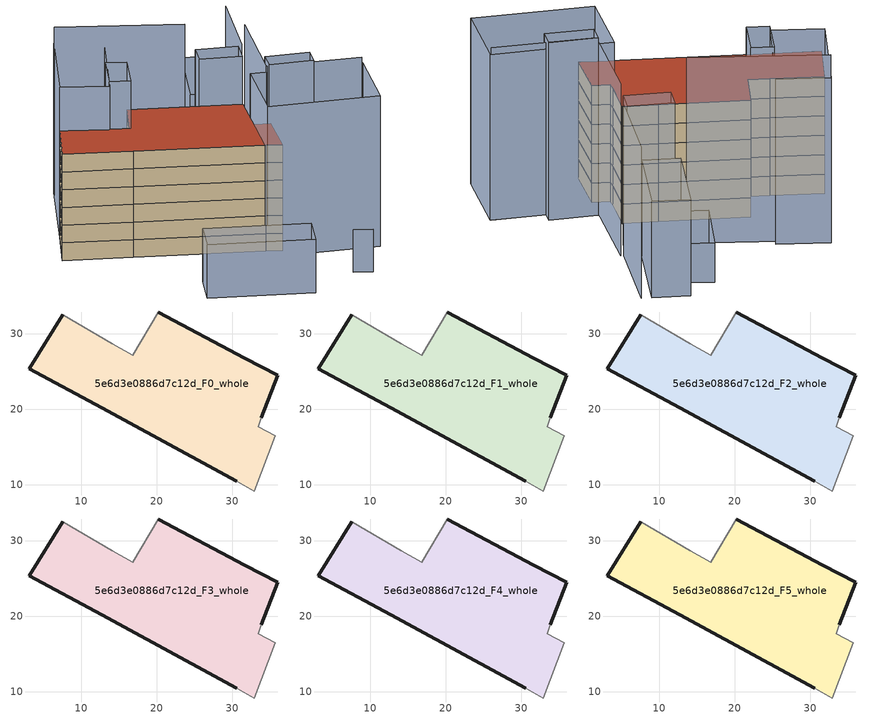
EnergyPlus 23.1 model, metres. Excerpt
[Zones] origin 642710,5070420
5e6d3e0886d7c12d_F0_whole
 floor ground (EU_floor_Construction): 31.61,26.79 36.01,24.49 33.8,18.88 33.4,17.68 35.7,16.48 32.9,9.18 30.6,10.48 12.69,20.19 3.08,25.4 7.49,32.5 14.09,28.7 16.79,27.2 20.2,32.9 z0
 wall outside (EU_wall_Construction): 33.8,18.88 36.01,24.49 31.61,26.79 20.2,32.9 / 7.49,32.5 3.08,25.4 12.69,20.19 30.6,10.48 z0:3
 wall adiabatic (EU_wall_Construction): 30.6,10.48 32.9,9.18 35.7,16.48 33.4,17.68 33.8,18.88 / 20.2,32.9 16.79,27.2 14.09,28.7 7.49,32.5 z0:3
5e6d3e0886d7c12d_F1_whole
 floor to 5e6d3e0886d7c12d_F0_whole (EU_floor_Construction): 31.61,26.79 36.01,24.49 33.8,18.88 33.4,17.68 35.7,16.48 32.9,9.18 30.6,10.48 12.69,20.19 3.08,25.4 7.49,32.5 14.09,28.7 16.79,27.2 20.2,32.9 z3
 wall outside (EU_wall_Construction): 33.8,18.88 36.01,24.49 31.61,26.79 20.2,32.9 / 7.49,32.5 3.08,25.4 12.69,20.19 30.6,10.48 z3:6
 wall adiabatic (EU_wall_Construction): 30.6,10.48 32.9,9.18 35.7,16.48 33.4,17.68 33.8,18.88 / 20.2,32.9 16.79,27.2 14.09,28.7 7.49,32.5 z3:6
5e6d3e0886d7c12d_F2_whole
 floor to 5e6d3e0886d7c12d_F1_whole (EU_floor_Construction): 31.61,26.79 36.01,24.49 33.8,18.88 33.4,17.68 35.7,16.48 32.9,9.18 30.6,10.48 12.69,20.19 3.08,25.4 7.49,32.5 14.09,28.7 16.79,27.2 20.2,32.9 z6
 wall outside (EU_wall_Construction): 33.8,18.88 36.01,24.49 31.61,26.79 20.2,32.9 / 7.49,32.5 3.08,25.4 12.69,20.19 30.6,10.48 z6:9
 wall adiabatic (EU_wall_Construction): 30.6,10.48 32.9,9.18 35.7,16.48 33.4,17.68 33.8,18.88 / 20.2,32.9 16.79,27.2 14.09,28.7 7.49,32.5 z6:9
5e6d3e0886d7c12d_F3_whole
 floor to 5e6d3e0886d7c12d_F2_whole (EU_floor_Construction): 31.61,26.79 36.01,24.49 33.8,18.88 33.4,17.68 35.7,16.48 32.9,9.18 30.6,10.48 12.69,20.19 3.08,25.4 7.49,32.5 14.09,28.7 16.79,27.2 20.2,32.9 z9
 wall outside (EU_wall_Construction): 33.8,18.88 36.01,24.49 31.61,26.79 20.2,32.9 / 7.49,32.5 3.08,25.4 12.69,20.19 30.6,10.48 z9:12
 wall adiabatic (EU_wall_Construction): 30.6,10.48 32.9,9.18 35.7,16.48 33.4,17.68 33.8,18.88 / 20.2,32.9 16.79,27.2 14.09,28.7 7.49,32.5 z9:12
5e6d3e0886d7c12d_F4_whole
 floor to 5e6d3e0886d7c12d_F3_whole (EU_floor_Construction): 31.61,26.79 36.01,24.49 33.8,18.88 33.4,17.68 35.7,16.48 32.9,9.18 30.6,10.48 12.69,20.19 3.08,25.4 7.49,32.5 14.09,28.7 16.79,27.2 20.2,32.9 z12
 wall outside (EU_wall_Construction): 33.8,18.88 36.01,24.49 31.61,26.79 20.2,32.9 / 7.49,32.5 3.08,25.4 12.69,20.19 30.6,10.48 z12:15
 wall adiabatic (EU_wall_Construction): 30.6,10.48 32.9,9.18 35.7,16.48 33.4,17.68 33.8,18.88 / 20.2,32.9 16.79,27.2 14.09,28.7 7.49,32.5 z12:15
5e6d3e0886d7c12d_F5_whole
 floor to 5e6d3e0886d7c12d_F4_whole (EU_floor_Construction): 31.61,26.79 36.01,24.49 33.8,18.88 33.4,17.68 35.7,16.48 32.9,9.18 30.6,10.48 12.69,20.19 3.08,25.4 7.49,32.5 14.09,28.7 16.79,27.2 20.2,32.9 z15
 wall outside (EU_wall_Construction): 33.8,18.88 36.01,24.49 31.61,26.79 20.2,32.9 / 7.49,32.5 3.08,25.4 12.69,20.19 30.6,10.48 z15:18
 wall adiabatic (EU_wall_Construction): 30.6,10.48 32.9,9.18 35.7,16.48 33.4,17.68 33.8,18.88 / 20.2,32.9 16.79,27.2 14.09,28.7 7.49,32.5 z15:18
 roof outside (EU_roof_Construction): 32.9,9.18 35.7,16.48 33.4,17.68 33.8,18.88 36.01,24.49 31.61,26.79 20.2,32.9 16.79,27.2 14.09,28.7 7.49,32.5 3.08,25.4 12.69,20.19 30.6,10.48 z18
shading: 37.44,-3.27 40.1,-4.73 z0:7.2; 28.68,-5.93 13.89,1.88 / 13.89,1.88 16.62,7.06 / 16.62,7.06 31.41,-0.75 / 31.41,-0.75 28.68,-5.93 z0:9; 34.15,19.74 50.54,13.22 / 50.54,13.22 46.11,2.07 / 46.11,2.07 29.71,8.59 / 29.71,8.59 34.15,19.74 z0:25.5; 42.73,15.07 36.21,17.68 / 36.21,17.68 37.29,20.39 / 37.29,20.39 43.81,17.78 / 43.81,17.78 42.73,15.07 z0:27.3; 50.41,13.28 36.49,18.81 / 36.49,18.81 42.09,32.9 z0:26.5; 17.3,34.5 20.2,32.9 / 20.2,32.9 16.99,27.09 / 16.99,27.09 14.09,28.69 / 14.09,28.69 17.3,34.5 z0:26.1; 39.76,30.17 33.71,33 / 33.71,33 35.17,36.12 / 35.17,36.12 41.21,33.29 / 41.21,33.29 39.76,30.17 z0:22.9; 41.69,33.09 47.43,45.69 z0:23.2; 7.49,32.5 15.66,45.97 / 15.66,45.97 22.2,42.01 / 22.2,42.01 14.03,28.53 / 14.03,28.53 7.49,32.5 z0:25.4; 36.11,47.22 39.61,45.19 / 39.61,45.19 34.31,36.06 / 34.31,36.06 30.81,38.1 / 30.81,38.1 36.11,47.22 z0:6; 35.01,37.3 41.36,48.99 / 41.36,48.99 46.12,46.4 / 46.12,46.4 39.77,34.71 / 39.77,34.71 35.01,37.3 z0:14.8; 32.26,34.75 15.2,45.21 z0:28.5
[Building]
EU S2 Campaign: North Axis=0; Terrain=City; Solar Distribution=FullExterior
[Site:Location]
Lyon-Bron: Latitude=45.75; Longitude=5; Time Zone=1; Elevation=198
[SizingPeriod:WeatherFileDays]
AnnualSizingPeriod: Begin Month=1; Begin Day of Month=1; End Month=12; End Day of Month=31; Day of Week for Start Day=Monday; Use Weather File Daylight Saving Period=No; Use Weather File Rain and Snow Indicators=No
[MATERIAL]
EU_InternalMass_Material: Roughness=MediumRough; Thickness=0.1; Conductivity=1; Density=1800; Specific Heat=900; Thermal Absorptance=0.9; Solar Absorptance=0.7; Visible Absorptance=0.7
[MATERIAL:NOMASS] Roughness=MediumRough; Thermal Absorptance=0.9; Solar Absorptance=0.7; Visible Absorptance=0.7
Name | Thermal Resistance
EU_wall_NoMass | 0.776494
EU_roof_NoMass | 0.486893
EU_floor_NoMass | 0.421597
[CONSTRUCTION]
EU_wall_Construction: EU_wall_NoMass
EU_roof_Construction: EU_roof_NoMass
EU_floor_Construction: EU_floor_NoMass
EU_InternalMass_Construction: EU_InternalMass_Material
[ZONE] Type=1; Multiplier=1; Ceiling Height=autocalculate; Floor Area=autocalculate; Part of Total Floor Area=Yes
Name | Volume
5e6d3e0886d7c12d_F0_whole | 1178.04
5e6d3e0886d7c12d_F1_whole; 5e6d3e0886d7c12d_F2_whole; 5e6d3e0886d7c12d_F3_whole; 5e6d3e0886d7c12d_F4_whole; 5e6d3e0886d7c12d_F5_whole | 1178.03
[INTERNALMASS] Construction=EU_InternalMass_Construction; Surface Area=392.678
Name | Zone or ZoneList
5e6d3e0886d7c12d_F0_whole_EU_InternalMass | 5e6d3e0886d7c12d_F0_whole
5e6d3e0886d7c12d_F1_whole_EU_InternalMass | 5e6d3e0886d7c12d_F1_whole
5e6d3e0886d7c12d_F2_whole_EU_InternalMass | 5e6d3e0886d7c12d_F2_whole
5e6d3e0886d7c12d_F3_whole_EU_InternalMass | 5e6d3e0886d7c12d_F3_whole
5e6d3e0886d7c12d_F4_whole_EU_InternalMass | 5e6d3e0886d7c12d_F4_whole
5e6d3e0886d7c12d_F5_whole_EU_InternalMass | 5e6d3e0886d7c12d_F5_whole
[OTHEREQUIPMENT] Fuel Type=Electricity; Design Level Calculation Method=Watts/Area; Power per Zone Floor Area=1; Fraction Latent=0; Fraction Radiant=0; Fraction Lost=0; Carbon Dioxide Generation Rate=0; EndUse Subcategory=EU_Step8_InternalGains
Name | Zone or ZoneList or Space or SpaceList | Schedule
EU_Step8_InternalGain_5e6d3e0886d7c12d_F0_whole_f000 | 5e6d3e0886d7c12d_F0_whole | EU_Step8_GainSchedule_5e6d3e0886d7c12d_F0_whole_f000
EU_Step8_InternalGain_5e6d3e0886d7c12d_F1_whole_f000 | 5e6d3e0886d7c12d_F1_whole | EU_Step8_GainSchedule_5e6d3e0886d7c12d_F1_whole_f000
EU_Step8_InternalGain_5e6d3e0886d7c12d_F2_whole_f000 | 5e6d3e0886d7c12d_F2_whole | EU_Step8_GainSchedule_5e6d3e0886d7c12d_F2_whole_f000
EU_Step8_InternalGain_5e6d3e0886d7c12d_F3_whole_f000 | 5e6d3e0886d7c12d_F3_whole | EU_Step8_GainSchedule_5e6d3e0886d7c12d_F3_whole_f000
EU_Step8_InternalGain_5e6d3e0886d7c12d_F4_whole_f000 | 5e6d3e0886d7c12d_F4_whole | EU_Step8_GainSchedule_5e6d3e0886d7c12d_F4_whole_f000
EU_Step8_InternalGain_5e6d3e0886d7c12d_F5_whole_f000 | 5e6d3e0886d7c12d_F5_whole | EU_Step8_GainSchedule_5e6d3e0886d7c12d_F5_whole_f000
[ZONEVENTILATION:DESIGNFLOWRATE] Schedule=EU_AlwaysOn; Design Flow Rate Calculation Method=AirChanges/Hour; Air Changes per Hour=0.693814; Ventilation Type=Natural; Fan Pressure Rise=0; Fan Total Efficiency=1; Constant Term Coefficient=1; Temperature Term Coefficient=0; Velocity Term Coefficient=0; Velocity Squared Term Coefficient=0; Minimum Indoor Temperature=-100; Maximum Indoor Temperature=100; Delta Temperature=-100; Minimum Outdoor Temperature=-100; Maximum Outdoor Temperature=100; Maximum Wind Speed=40
Name | Zone or ZoneList or Space or SpaceList
EU_ConstantAir_5e6d3e0886d7c12d_F0_whole | 5e6d3e0886d7c12d_F0_whole
EU_ConstantAir_5e6d3e0886d7c12d_F1_whole | 5e6d3e0886d7c12d_F1_whole
EU_ConstantAir_5e6d3e0886d7c12d_F2_whole | 5e6d3e0886d7c12d_F2_whole
EU_ConstantAir_5e6d3e0886d7c12d_F3_whole | 5e6d3e0886d7c12d_F3_whole
EU_ConstantAir_5e6d3e0886d7c12d_F4_whole | 5e6d3e0886d7c12d_F4_whole
EU_ConstantAir_5e6d3e0886d7c12d_F5_whole | 5e6d3e0886d7c12d_F5_whole
[HVACTEMPLATE:THERMOSTAT] Constant Heating Setpoint=20; Constant Cooling Setpoint=50
EU_HeatOnly_5e6d3e0886d7c12d_F0_whole; EU_HeatOnly_5e6d3e0886d7c12d_F1_whole; EU_HeatOnly_5e6d3e0886d7c12d_F2_whole; EU_HeatOnly_5e6d3e0886d7c12d_F3_whole; EU_HeatOnly_5e6d3e0886d7c12d_F4_whole; EU_HeatOnly_5e6d3e0886d7c12d_F5_whole
[HVACTEMPLATE:ZONE:IDEALLOADSAIRSYSTEM] System Availability Schedule=EU_AlwaysOn; Maximum Heating Supply Air Temperature=50; Minimum Cooling Supply Air Temperature=13; Maximum Heating Supply Air Humidity Ratio=0.0156; Minimum Cooling Supply Air Humidity Ratio=0.0077; Heating Limit=NoLimit; Cooling Limit=NoLimit; Heating Availability Schedule=EU_AlwaysOn; Cooling Availability Schedule=EU_CoolingOff; Dehumidification Control Type=ConstantSensibleHeatRatio; Cooling Sensible Heat Ratio=0.7; Dehumidification Setpoint=60; Humidification Control Type=None; Humidification Setpoint=30; Outdoor Air Method=None; Outdoor Air Flow Rate per Person=0.00944; Outdoor Air Flow Rate per Zone Floor Area=0; Outdoor Air Flow Rate per Zone=0; Demand Controlled Ventilation Type=None; Outdoor Air Economizer Type=NoEconomizer; Heat Recovery Type=None; Sensible Heat Recovery Effectiveness=0.7; Latent Heat Recovery Effectiveness=0.65
Name | Template Thermostat
5e6d3e0886d7c12d_F0_whole | EU_HeatOnly_5e6d3e0886d7c12d_F0_whole
5e6d3e0886d7c12d_F1_whole | EU_HeatOnly_5e6d3e0886d7c12d_F1_whole
5e6d3e0886d7c12d_F2_whole | EU_HeatOnly_5e6d3e0886d7c12d_F2_whole
5e6d3e0886d7c12d_F3_whole | EU_HeatOnly_5e6d3e0886d7c12d_F3_whole
5e6d3e0886d7c12d_F4_whole | EU_HeatOnly_5e6d3e0886d7c12d_F4_whole
5e6d3e0886d7c12d_F5_whole | EU_HeatOnly_5e6d3e0886d7c12d_F5_whole
[SIZING:ZONE] Zone Cooling Design Supply Air Temperature Input Method=SupplyAirTemperature; Zone Cooling Design Supply Air Temperature=13; Zone Heating Design Supply Air Temperature Input Method=SupplyAirTemperature; Zone Heating Design Supply Air Temperature=50; Zone Cooling Design Supply Air Humidity Ratio=0.008; Zone Heating Design Supply Air Humidity Ratio=0.008; Cooling Design Air Flow Method=DesignDay; Cooling Design Air Flow Rate=0; Cooling Minimum Air Flow per Zone Floor Area=0.000762; Cooling Minimum Air Flow=0; Cooling Minimum Air Flow Fraction=0.2; Heating Design Air Flow Method=DesignDay; Heating Design Air Flow Rate=0; Heating Maximum Air Flow per Zone Floor Area=0.002032; Heating Maximum Air Flow=0.141576; Heating Maximum Air Flow Fraction=0.3; Account for Dedicated Outdoor Air System=No; Dedicated Outdoor Air System Control Strategy=NeutralSupplyAir; Dedicated Outdoor Air Low Setpoint Temperature for Design=autosize; Dedicated Outdoor Air High Setpoint Temperature for Design=autosize; Zone Load Sizing Method=Sensible Load Only No Latent Load; Zone Latent Cooling Design Supply Air Humidity Ratio Input Method=HumidityRatioDifference; Zone Cooling Design Supply Air Humidity Ratio Difference=0.005; Zone Latent Heating Design Supply Air Humidity Ratio Input Method=HumidityRatioDifference; Zone Humidification Design Supply Air Humidity Ratio Difference=0.005
5e6d3e0886d7c12d_F0_whole; 5e6d3e0886d7c12d_F1_whole; 5e6d3e0886d7c12d_F2_whole; 5e6d3e0886d7c12d_F3_whole; 5e6d3e0886d7c12d_F4_whole; 5e6d3e0886d7c12d_F5_whole
[SCHEDULE:CONSTANT]
Name | Hourly Value
EU_AlwaysOn | 1
EU_CoolingOff | 0
[SCHEDULE:FILE] Column Number=1; Rows to Skip at Top=0; Number of Hours of Data=8760; Column Separator=Comma; Interpolate to Timestep=No; Minutes per Item=60; Adjust Schedule for Daylight Savings=Yes
Name | File
EU_Step8_GainSchedule_5e6d3e0886d7c12d_F0_whole_f000 | ../../schedules/5e6d3e0886d7c12d/5e6d3e0886d7c12d_F0_whole_f000_gain.csv
EU_Step8_GainSchedule_5e6d3e0886d7c12d_F1_whole_f000 | ../../schedules/5e6d3e0886d7c12d/5e6d3e0886d7c12d_F1_whole_f000_gain.csv
EU_Step8_GainSchedule_5e6d3e0886d7c12d_F2_whole_f000 | ../../schedules/5e6d3e0886d7c12d/5e6d3e0886d7c12d_F2_whole_f000_gain.csv
EU_Step8_GainSchedule_5e6d3e0886d7c12d_F3_whole_f000 | ../../schedules/5e6d3e0886d7c12d/5e6d3e0886d7c12d_F3_whole_f000_gain.csv
EU_Step8_GainSchedule_5e6d3e0886d7c12d_F4_whole_f000 | ../../schedules/5e6d3e0886d7c12d/5e6d3e0886d7c12d_F4_whole_f000_gain.csv
EU_Step8_GainSchedule_5e6d3e0886d7c12d_F5_whole_f000 | ../../schedules/5e6d3e0886d7c12d/5e6d3e0886d7c12d_F5_whole_f000_gain.csv
